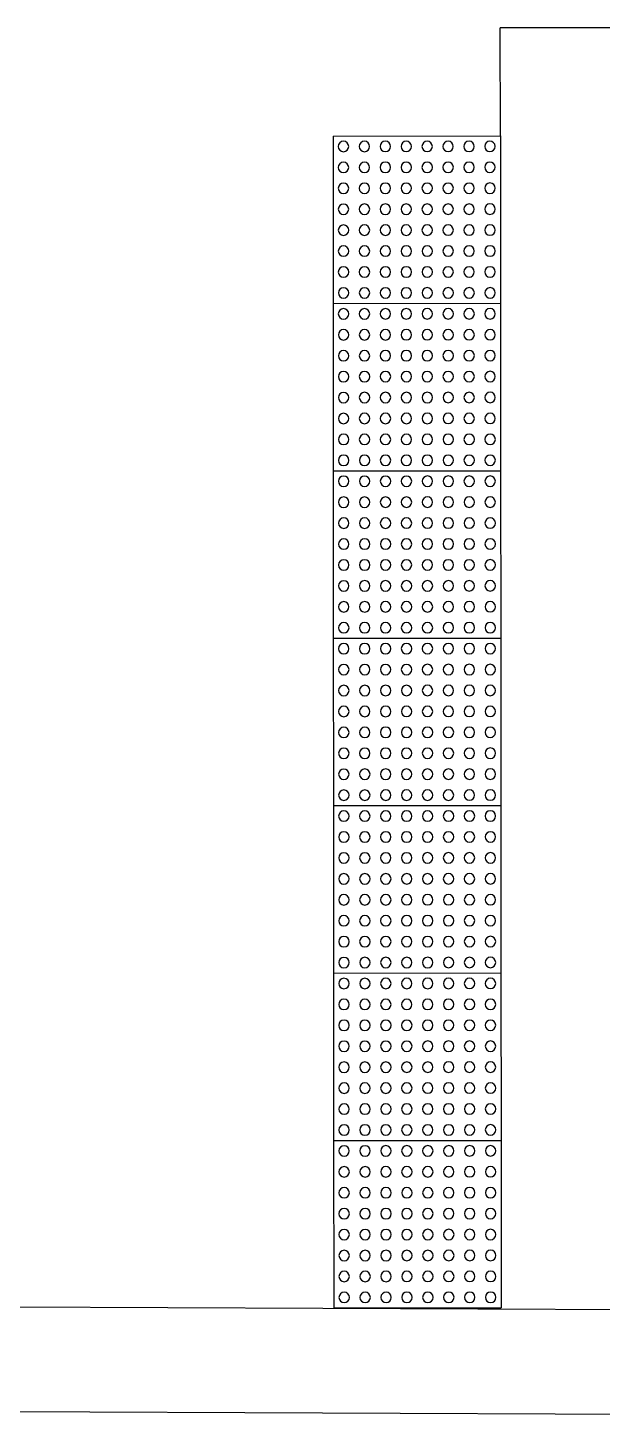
# Model space of a CAD drawing. Header units: millimetres. Extents: x 2958 to 3256, y 1036 to 1150.
# Drawn here: x 3112.451 to 3113.823, y 1124.192 to 1127.514 of the extents above; entities that cross this region are included whole.
import ezdxf

# ---------------------------------------------------------------- set-up
doc = ezdxf.new("R2010")
doc.units = ezdxf.units.MM
for name, color, linetype in [('AR-PIS', 1, 'Continuous'), ('BANC', 2, 'Continuous'), ('TEXTO-ENDEREÇO', 2, 'Continuous')]:
    doc.layers.add(name, color=color, linetype=linetype)

# ---------------------------------------------------------------- blocks, each defined once
blk = doc.blocks.new('piso podotactil')
for p, q in [((1, 1.4), (1, 1)), ((1.4, 1.4), (1, 1.4)), ((1.4, 1.4), (1.4, 1)), ((1.4, 1), (1, 1))]:
    blk.add_line(p, q)
for centre in [(1.025, 1.375), (1.075, 1.375), (1.125, 1.375), (1.175, 1.375), (1.225, 1.375), (1.275, 1.375), (1.325, 1.375), (1.375, 1.375), (1.025, 1.325), (1.075, 1.325), (1.125, 1.325), (1.175, 1.325), (1.225, 1.325), (1.275, 1.325), (1.325, 1.325), (1.375, 1.325), (1.025, 1.275), (1.075, 1.275), (1.125, 1.275), (1.175, 1.275), (1.225, 1.275), (1.275, 1.275), (1.325, 1.275), (1.375, 1.275), (1.025, 1.225), (1.075, 1.225), (1.125, 1.225), (1.175, 1.225), (1.225, 1.225), (1.275, 1.225), (1.325, 1.225), (1.375, 1.225), (1.025, 1.175), (1.075, 1.175), (1.125, 1.175), (1.175, 1.175), (1.225, 1.175), (1.275, 1.175), (1.325, 1.175), (1.375, 1.175), (1.025, 1.125), (1.075, 1.125), (1.125, 1.125), (1.175, 1.125), (1.225, 1.125), (1.275, 1.125), (1.325, 1.125), (1.375, 1.125), (1.025, 1.075), (1.075, 1.075), (1.125, 1.075), (1.175, 1.075), (1.225, 1.075), (1.275, 1.075), (1.325, 1.075), (1.375, 1.075), (1.025, 1.025), (1.075, 1.025), (1.125, 1.025), (1.175, 1.025), (1.225, 1.025), (1.275, 1.025), (1.325, 1.025), (1.375, 1.025)]:
    blk.add_circle(centre, 0.0125)

msp = doc.modelspace()

# ---------------------------------------------------------------- linework, layer by layer
at = {"layer": 'AR-PIS'}
for p in [(3113.5802, 1127.2553), (3116.0932, 1127.5126)]:
    msp.add_line(p, (3113.58, 1127.5136), dxfattribs=at)
at = {"layer": 'BANC'}
msp.add_line((3115.9321, 1124.1915), (3112.4137, 1124.2065), dxfattribs=at)
at = {"layer": 'TEXTO-ENDEREÇO'}
msp.add_line((3115.9331, 1124.4415), (3112.4148, 1124.4565), dxfattribs=at)

# ---------------------------------------------------------------- block references
at = {"layer": 'AR-PIS', "xscale": -1, "rotation": 0.03587340073852197}
for p in [(3114.5811, 1125.856), (3114.5813, 1125.456), (3114.5816, 1125.056), (3114.5818, 1124.656), (3114.5821, 1124.256), (3114.5823, 1123.856), (3114.5826, 1123.456)]:
    msp.add_blockref('piso podotactil', p, dxfattribs=at)

doc.saveas('drawing.dxf')
